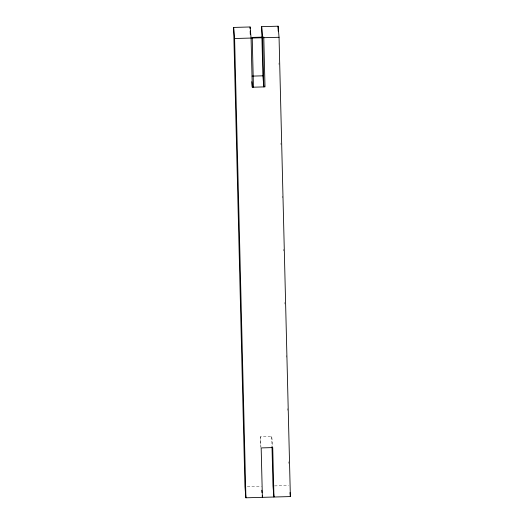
<?xml version="1.0" encoding="UTF-8"?>
<svg xmlns="http://www.w3.org/2000/svg" width="524" height="524" viewBox="0 0 524 524"><rect width="100%" height="100%" fill="white"/><g stroke="black" fill="none" stroke-linecap="round" stroke-linejoin="round"><path stroke-width="0.39" stroke-dasharray="2.62 1.97" d="M260.454 447.365L260.199 436.826L271.76 436.505L272.657 446.802M247.295 486.652L261.417 486.259M274.543 485.899L288.619 485.506M260.199 436.826L261.031 446.33M278.991 62.978L279.03 64.609M280.962 143.065L281.002 144.696M282.272 196.186L282.312 197.817M283.582 249.306L283.622 250.937M284.892 302.427L284.932 304.058M286.196 355.547L286.235 357.178M287.506 408.668L287.545 410.299M288.816 461.782L288.855 463.419M271.76 436.505L272.015 447.044"/><path stroke-width="0.79" d="M261.666 26.652L262.635 37.741L263.841 86.905L262.871 75.823L261.666 26.652L278.087 26.2L279.056 37.283L290.368 496.569L245.913 497.8L244.944 486.717L233.632 27.431L250.099 26.973L251.075 38.062L252.28 87.226L265.006 86.873L263.782 37.099L252.221 37.42L253.446 87.194M233.632 27.431L234.601 38.514L279.056 37.283M252.083 76.118L262.871 75.823M290.021 492.612L290.368 496.569M251.795 81.685L252.28 87.226M261.764 490.215L261.967 492.593M262.249 495.763L262.386 497.341L261.168 447.915L272.729 447.594L273.947 497.021L272.978 485.938L272.015 447.044M278.087 26.2L278.205 31.106M250.099 26.973L250.144 28.584M250.203 31.008L250.282 34.23M234.601 38.514L245.913 497.8"/></g></svg>
